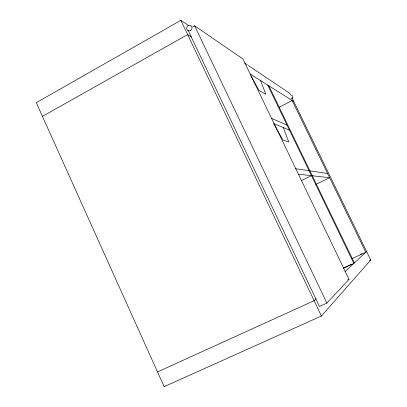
<?xml version="1.0" encoding="UTF-8"?>
<svg xmlns="http://www.w3.org/2000/svg" width="407" height="407" viewBox="0 0 407 407"><rect width="100%" height="100%" fill="white"/><g stroke="black" fill="none" stroke-linecap="round" stroke-linejoin="round"><path stroke-width="0.61" d="M188.767 25.641L180.871 20.35L36.274 102.686L164.138 386.65L321.408 316.036L370.726 260.017L291.951 97.731M188.095 30.291L319.449 306.446L326.867 303.088L349.028 279.329L242.979 58.99L194.668 25.85L192.562 27.04M316.183 298.738L314.112 300.681L157.509 371.932M344.958 271.779L366.595 251.506M164.138 386.65L165.156 385.902M42.44 116.377L187.637 34.585L191.6 37.083M279.248 107.245L292.15 100.498L365.791 252.254L351.994 258.643M301.205 180.749L311.452 175.671L298.407 174.206M315.939 184.437L329.619 177.706L312.301 175.763M360.261 254.436L361.991 253.637M343.452 267.979L351.521 264.255M343.457 268.238L353.846 263.446L267.704 85.078M369.571 260.546L370.726 260.017M347.949 279.818L349.028 279.329M295.558 168.691L309.061 170.716M309.925 170.843L327.574 173.494M289.443 130.098L273.677 123.591L282.946 140.064L288.772 141.977L283.267 127.549M271.489 118.351L287.083 125.203M250.193 74.038L293.798 101.536M244.566 63.039L247.197 64.805M248.25 65.507L289.84 93.381L290.629 95.009M250.885 75.87L259.081 90.486L265.781 94.297L260.638 80.622M268.844 85.801L354.405 262.927M194.668 25.85L326.867 303.088M180.871 20.35L321.408 316.036M291.412 95.38A1.633 1.582 -59.3 0 1 292.872 97.08A1.633 1.582 -59.3 0 1 291.158 98.616M190.461 30.576A2.844 2.651 -67.8 0 0 190.822 25.702A2.844 2.651 -67.8 0 0 186.635 28.017A2.844 2.651 -67.8 0 0 190.461 30.576"/></g></svg>
